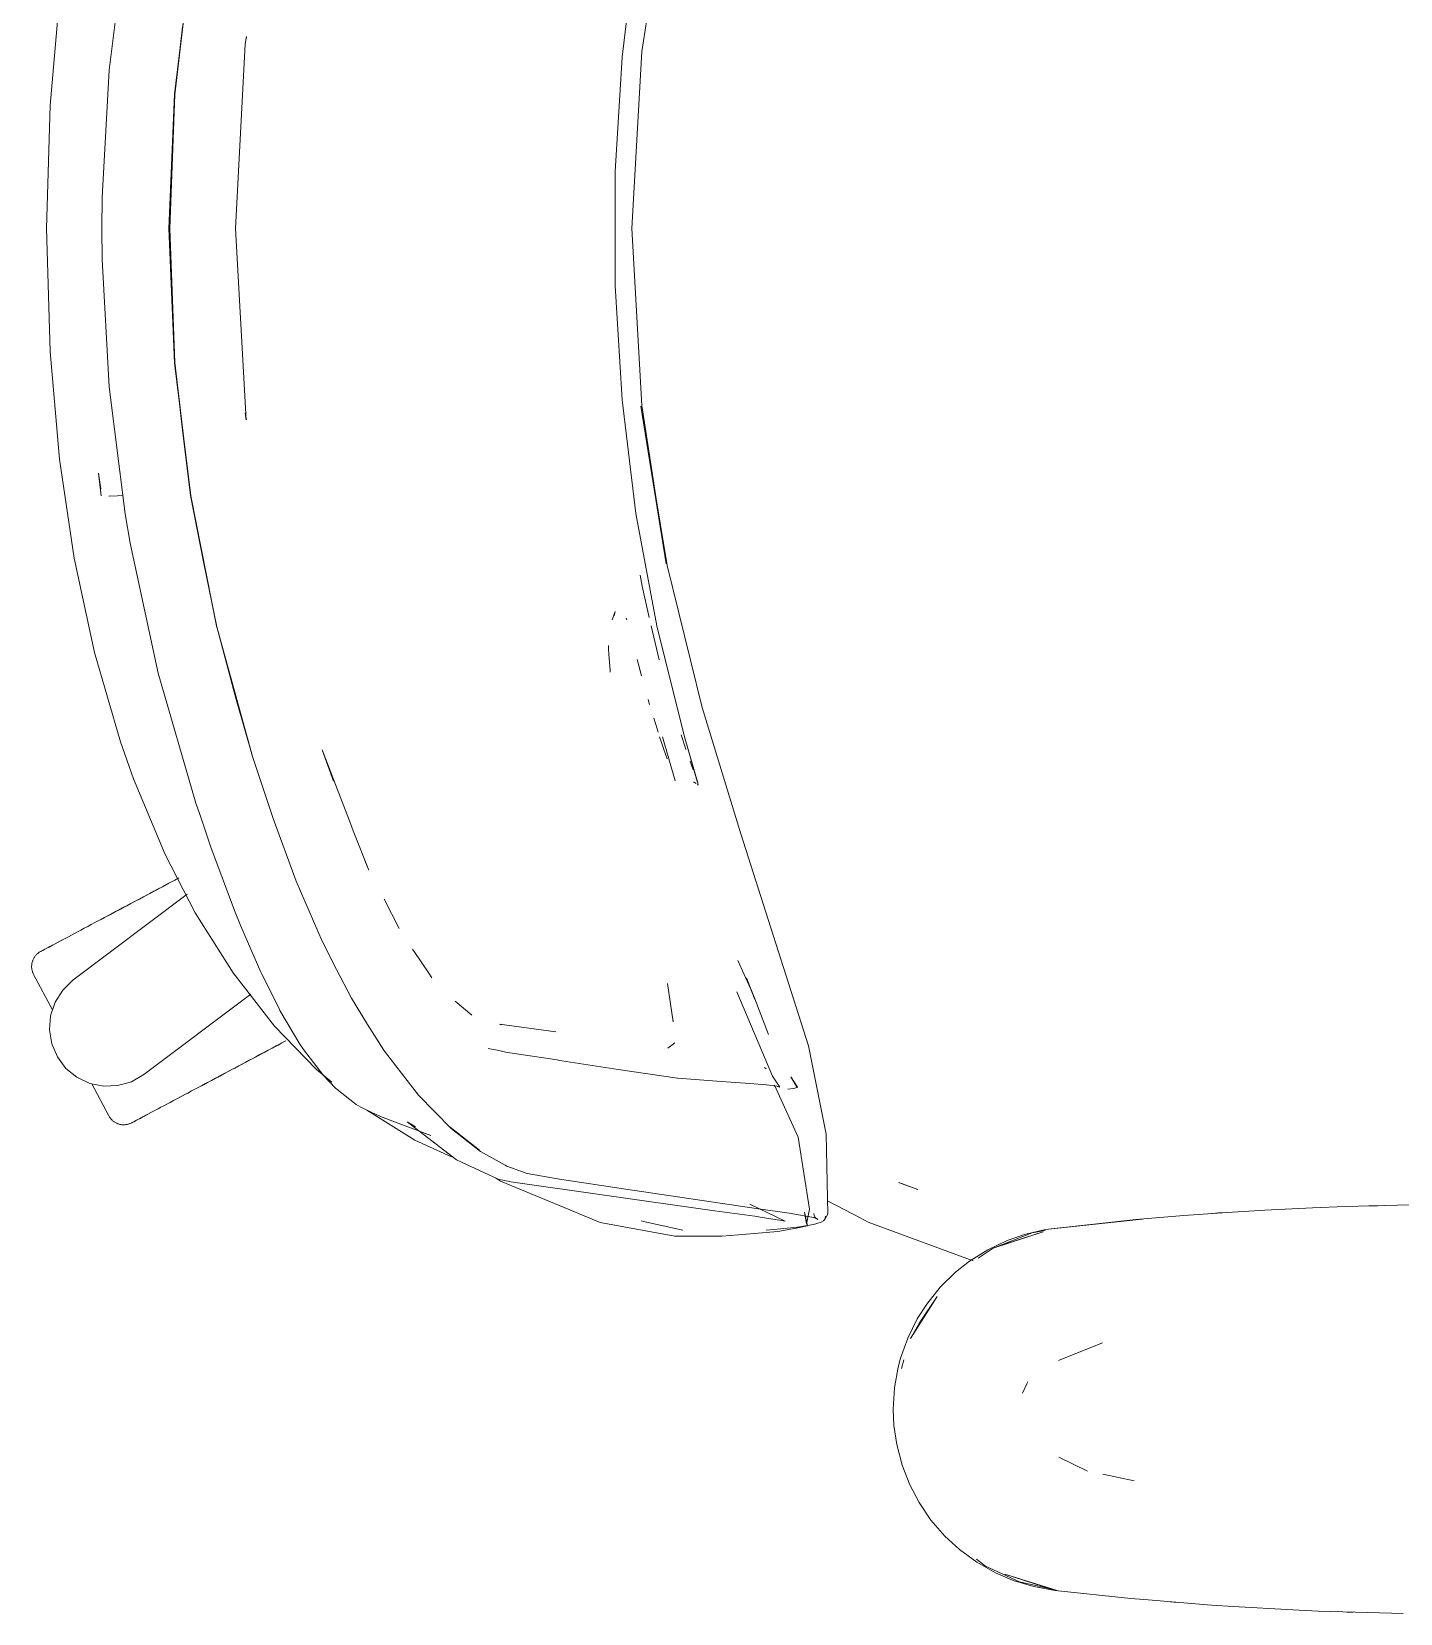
# Model space of a CAD drawing. Header units: millimetres. Extents: x 155927 to 326028, y -36033 to 97293.
# Drawn here: x 160853.5 to 161178, y 10108.4 to 10483.5 of the extents above; entities that cross this region are included whole.
import ezdxf

# ---------------------------------------------------------------- set-up
doc = ezdxf.new("R2010")
doc.units = ezdxf.units.MM
doc.header["$MEASUREMENT"] = 0
doc.layers.add('G-IMPT', color=8, linetype='CONTINUOUS', lineweight=9)
doc.layers.add('I-FURN', color=8, linetype='CONTINUOUS', lineweight=9)

msp = doc.modelspace()

# ---------------------------------------------------------------- linework, layer by layer
at = {"layer": 'G-IMPT'}
for p, q in [((161004.2, 10516.69), (160998.21, 10478.77)), ((160871.89, 10474.3), (160875.71, 10504.47)), ((160996.81, 10504.33), (160993.51, 10477.42)), ((160887.42, 10468.6), (160891.25, 10500.19)), ((160887.46, 10468.56), (160891.24, 10500.11)), ((160860.16, 10491.5), (160857.9, 10465.93)), ((160887.46, 10468.56), (160889.3, 10484.64)), ((160901.86, 10436.78), (160904.18, 10480.51)), ((160901.91, 10436.78), (160904.18, 10480.51)), ((160904.18, 10480.51), (160904.45, 10482.29)), ((160904.18, 10480.51), (160904.42, 10481.82)), ((160904.46, 10482.06), (160904.42, 10481.82)), ((160998.21, 10478.77), (160995.85, 10436.78)), ((160991.86, 10450.34), (160993.51, 10477.42)), ((160870.28, 10444.1), (160871.89, 10474.3)), ((160887.42, 10468.6), (160886.09, 10436.78)), ((160887.46, 10468.56), (160886.32, 10436.78)), ((160886.78, 10453.67), (160887.46, 10468.56)), ((160857.9, 10465.93), (160857.05, 10436.78)), ((160886.78, 10453.67), (160886.32, 10436.78)), ((160991.86, 10450.34), (160991.86, 10423.22)), ((160870.28, 10444.1), (160870.18, 10436.78)), ((160857.05, 10436.78), (160857.9, 10407.64)), ((160870.28, 10429.47), (160870.18, 10436.78)), ((160886.09, 10436.78), (160887.42, 10404.97)), ((160887.46, 10405.01), (160886.32, 10436.78)), ((160886.78, 10419.9), (160886.32, 10436.78)), ((160901.91, 10436.78), (160904.41, 10391.44)), ((160998.21, 10394.8), (160995.85, 10436.78)), ((160870.28, 10429.47), (160871.89, 10399.27)), ((160991.86, 10423.22), (160993.51, 10396.15)), ((160887.46, 10405.01), (160886.78, 10419.9)), ((160857.9, 10407.64), (160860.16, 10382.07)), ((160887.42, 10404.97), (160891.25, 10373.38)), ((160889.3, 10388.93), (160887.46, 10405.01)), ((160887.46, 10405.01), (160891.24, 10373.45)), ((160871.89, 10399.27), (160875.71, 10369.1)), ((160904.41, 10391.44), (160904.18, 10393.06)), ((160904.18, 10393.06), (160904.42, 10391.75)), ((160996.81, 10369.23), (160993.51, 10396.15)), ((161004.2, 10356.88), (160997.95, 10394.62)), ((160997.95, 10394.62), (161003.94, 10357.26)), ((160998.21, 10394.8), (161003.94, 10357.26)), ((160889.3, 10388.93), (160891.24, 10373.45)), ((160904.46, 10391.51), (160904.42, 10391.75)), ((160860.16, 10382.07), (160863.65, 10358.65)), ((160870.06, 10373.37), (160869.41, 10378.78)), ((160869.98, 10375.02), (160869.41, 10378.78)), ((160871.82, 10373.34), (160873.91, 10373.41)), ((160871.82, 10373.34), (160871.93, 10373.34)), ((160875.16, 10373.46), (160873.91, 10373.41)), ((160891.24, 10373.45), (160894.34, 10357.35)), ((160891.24, 10373.45), (160897.46, 10342.21)), ((160897.46, 10342.21), (160891.25, 10373.38)), ((160875.71, 10369.1), (160876.89, 10362.18)), ((161001.74, 10342.57), (160996.81, 10369.23)), ((160876.89, 10362.18), (160883.56, 10331.39)), ((160868.46, 10336.29), (160863.65, 10358.65)), ((160897.42, 10342.33), (160894.34, 10357.35)), ((161012.52, 10323.2), (161004.2, 10356.88)), ((160997.79, 10354.61), (160998.26, 10351.98)), ((160998.26, 10351.98), (160999.97, 10344.56)), ((160991.85, 10345.97), (160991.17, 10344.02)), ((160991.85, 10345.97), (160991.64, 10344.92)), ((160994.52, 10344.37), (160994.66, 10343.96)), ((160902.07, 10325.08), (160897.42, 10342.33)), ((160897.42, 10342.33), (160905.84, 10311.92)), ((160897.42, 10342.33), (160905.8, 10311.83)), ((161000.42, 10342.58), (161001.97, 10335.83)), ((161001.74, 10342.57), (161008.29, 10316.25)), ((160874.64, 10315.05), (160868.46, 10336.29)), ((160990.32, 10337.88), (160990.32, 10337.18)), ((160990.42, 10335.81), (160990.32, 10337.18)), ((160990.42, 10335.81), (160990.7, 10332.1)), ((160998.12, 10330.75), (160997.12, 10334.61)), ((161001.97, 10335.83), (161002.31, 10334.55)), ((160892.5, 10300.56), (160883.56, 10331.39)), ((160990.7, 10332.1), (160990.73, 10331.62)), ((160998.12, 10330.75), (160997.73, 10332.28)), ((160902.07, 10325.08), (160905.84, 10311.92)), ((161000.03, 10323.96), (160999.7, 10325.08)), ((161012.52, 10323.2), (161021.7, 10293.22)), ((161001.81, 10318.17), (161001.02, 10320.66)), ((161002.05, 10317.39), (161001.81, 10318.17)), ((160877.71, 10306.31), (160874.64, 10315.05)), ((161003.2, 10313.95), (161002.43, 10316.25)), ((161003.09, 10316.25), (161006.13, 10305.82)), ((161003.2, 10313.95), (161003.46, 10313.23)), ((161007.66, 10316.25), (161007.51, 10316.71)), ((161007.66, 10316.25), (161008.39, 10314.02)), ((161008.29, 10316.25), (161011.56, 10305.03)), ((161008.29, 10316.25), (161011.35, 10305.72)), ((161008.29, 10316.25), (161011.4, 10305.43)), ((161008.68, 10313.22), (161008.39, 10314.02)), ((160910.81, 10296.91), (160905.8, 10311.83)), ((160922.4, 10313.17), (160925.12, 10305.74)), ((160922.4, 10313.17), (160929.11, 10295.72)), ((161004.22, 10311.07), (161003.46, 10313.23)), ((161009.67, 10310.47), (161010.01, 10309.5)), ((160877.71, 10306.31), (160885.23, 10288.34)), ((161010.01, 10309.5), (161010.41, 10308.43)), ((161010.47, 10305.56), (161011.08, 10305.18)), ((161010.47, 10305.56), (161010.68, 10305.42)), ((161011.35, 10305.72), (161011.4, 10305.43)), ((161011.56, 10305.03), (161011.42, 10304.78)), ((160892.5, 10300.56), (160893.7, 10296.96)), ((160896.04, 10290.13), (160893.7, 10296.96)), ((160910.81, 10296.91), (160916.27, 10282.03)), ((160929.11, 10295.72), (160929.78, 10293.99)), ((160929.78, 10293.99), (160933.5, 10284.67)), ((161021.7, 10293.22), (161037.69, 10242.98)), ((160885.23, 10288.34), (160892.32, 10274.56)), ((160896.04, 10290.13), (160901.64, 10275.06)), ((160933.5, 10284.67), (160932.5, 10286.91)), ((160916.27, 10282.03), (160922.44, 10267.81)), ((160940.67, 10270.83), (160937.13, 10277.8)), ((160892.32, 10274.56), (160901.29, 10260.27)), ((160903.12, 10271.38), (160901.64, 10275.06)), ((160907.89, 10260.42), (160903.12, 10271.38)), ((160925.83, 10261.08), (160922.44, 10267.81)), ((160944.2, 10265.36), (160943.81, 10265.93)), ((160947.7, 10260.22), (160944.2, 10265.36)), ((161023.99, 10256.55), (161020.94, 10263.26)), ((160901.29, 10260.27), (160911.1, 10247.67)), ((160907.89, 10260.42), (160908.11, 10259.98)), ((160912.11, 10251.97), (160908.11, 10259.98)), ((160925.83, 10261.08), (160929.4, 10254.29)), ((160947.7, 10260.22), (160948.45, 10259.12)), ((161005.66, 10248.64), (161004.26, 10257.8)), ((161025.02, 10253.96), (161022.99, 10259.08)), ((161025.01, 10254.17), (161022.99, 10259.07)), ((161022.99, 10259.07), (161025.02, 10253.96)), ((160933.17, 10248.06), (160929.4, 10254.29)), ((161029.15, 10235.83), (161020.71, 10255.8)), ((161025.01, 10254.17), (161028.26, 10245.7)), ((160912.11, 10251.97), (160912.42, 10251.37)), ((160912.42, 10251.37), (160917.15, 10243.37)), ((160953.97, 10253.59), (160957.88, 10250.25)), ((160921.06, 10237.37), (160911.1, 10247.67)), ((160933.17, 10248.06), (160937.05, 10241.96)), ((160977.82, 10246.31), (160964.47, 10248.09)), ((160964.47, 10248.09), (160964.94, 10247.95)), ((161005.66, 10248.64), (161005.61, 10248.99)), ((160918.01, 10242.08), (160917.15, 10243.37)), ((161006.01, 10243.69), (161004.37, 10242.41)), ((161041.88, 10222.03), (161037.69, 10242.98)), ((160922.73, 10235.95), (160918.01, 10242.08)), ((160937.05, 10241.96), (160937.22, 10241.71)), ((160945.24, 10231.27), (160937.22, 10241.71)), ((160961.78, 10242.39), (160963.95, 10241.93)), ((160963.95, 10241.93), (160965.93, 10241.51)), ((160966.4, 10241.43), (160965.93, 10241.51)), ((160978.12, 10239.63), (160966.4, 10241.43)), ((160978.12, 10239.63), (160978.73, 10239.54)), ((160979.24, 10239.46), (160978.73, 10239.54)), ((160992.6, 10237.34), (160979.24, 10239.46)), ((160921.06, 10237.37), (160924.73, 10234.37)), ((160925.62, 10232.93), (160922.73, 10235.95)), ((160992.6, 10237.34), (161006.67, 10235.31)), ((161006.75, 10235.3), (161006.67, 10235.31)), ((161006.75, 10235.3), (161014.99, 10234.68)), ((161027.7, 10237.55), (161027.26, 10237.82)), ((161030.91, 10233.16), (161029.15, 10235.83)), ((161035.11, 10233.15), (161033.52, 10235.62)), ((161033.52, 10235.62), (161035.05, 10233.13)), ((161035.05, 10233.13), (161033.56, 10235.6)), ((160930.49, 10229.07), (160925.62, 10232.93)), ((160945.24, 10231.27), (160952.98, 10223.37)), ((161014.99, 10234.68), (161015.98, 10234.61)), ((161015.98, 10234.61), (161023.84, 10234.05)), ((161023.84, 10234.05), (161027.71, 10233.75)), ((161027.79, 10233.75), (161027.71, 10233.75)), ((161027.79, 10233.75), (161030.18, 10233.45)), ((161035.25, 10221.33), (161029.64, 10233.68)), ((161030.19, 10233.45), (161030.18, 10233.45)), ((161030.19, 10233.45), (161030.91, 10233.16)), ((161032.83, 10232.69), (161034.18, 10232.86)), ((161034.18, 10232.86), (161035.05, 10233.13)), ((161035.11, 10233.15), (161035.05, 10233.13)), ((160930.49, 10229.07), (160931.62, 10228.45)), ((160931.62, 10228.45), (160934.06, 10227.28)), ((160944.43, 10220.64), (160932.98, 10227.76)), ((160934.06, 10227.28), (160936.29, 10226.2)), ((160948.2, 10221.69), (160936.29, 10226.2)), ((160942.54, 10224.93), (160944.57, 10223.77)), ((160942.54, 10224.93), (160954.24, 10215.99)), ((160952.77, 10223.67), (160959.72, 10218.28)), ((160952.77, 10223.67), (160956.34, 10220.87)), ((160953.06, 10216.66), (160944.43, 10220.64)), ((160959.94, 10217.95), (160952.98, 10223.37)), ((160959.72, 10218.28), (160956.34, 10220.87)), ((161035.25, 10221.33), (161037.97, 10204.28)), ((161041.88, 10222.03), (161042.27, 10203.04)), ((160959.94, 10217.95), (160965.78, 10214.66)), ((160960.77, 10212.95), (160954.24, 10215.99)), ((160960.77, 10212.95), (160964.13, 10211.38)), ((160965.78, 10214.66), (160966.2, 10214.45)), ((160970.99, 10212.7), (160966.2, 10214.45)), ((160970.99, 10212.7), (160978.66, 10211.4)), ((160963.52, 10211.66), (160964.69, 10210.89)), ((160967.12, 10210.73), (160964.13, 10211.38)), ((160964.69, 10210.89), (160981.14, 10204.1)), ((161014.34, 10204.06), (160967.12, 10210.73)), ((160994.43, 10209), (160978.66, 10211.4)), ((161025.3, 10204.45), (160994.43, 10209)), ((161059.14, 10210.57), (161063.61, 10208.93)), ((161059.14, 10210.57), (161059.73, 10210.31)), ((161063.61, 10208.93), (161059.73, 10210.31)), ((161032.19, 10201.43), (161023.78, 10205.42)), ((161042.2, 10206.23), (161050.11, 10202.09)), ((161157.18, 10204.6), (161165.06, 10204.9)), ((161177.37, 10205.19), (161165.06, 10204.9)), ((161168.93, 10204.98), (161170.59, 10205.05)), ((161170.59, 10205.05), (161172.67, 10205.05)), ((161177.37, 10205.19), (161182.84, 10205.26)), ((160981.14, 10204.1), (160984.5, 10202.71)), ((160988.36, 10201.11), (160984.5, 10202.71)), ((160998.62, 10201.33), (160998.04, 10201.48)), ((161007.92, 10199.28), (160998.62, 10201.33)), ((161014.34, 10204.06), (161025, 10202.62)), ((161026.3, 10202.4), (161025, 10202.62)), ((161033.15, 10203.34), (161025.3, 10204.45)), ((161026.3, 10202.4), (161031.32, 10201.57)), ((161032.19, 10201.43), (161031.32, 10201.57)), ((161039.42, 10202.23), (161033.15, 10203.34)), ((161036.8, 10203.57), (161037.28, 10200.7)), ((161036.8, 10203.57), (161037.52, 10200.29)), ((161037.28, 10200.7), (161037.97, 10204.28)), ((161038.8, 10202.4), (161039.42, 10202.23)), ((161038.8, 10202.4), (161039.9, 10201.84)), ((161040.75, 10201.19), (161038.89, 10200.64)), ((161039, 10203.27), (161039.08, 10202.77)), ((161039.4, 10202.23), (161039.08, 10202.77)), ((161039.4, 10202.23), (161039.9, 10201.84)), ((161040.75, 10201.19), (161041.29, 10201.51)), ((161041.29, 10201.51), (161041.66, 10202)), ((161042.27, 10203.04), (161041.66, 10202)), ((161041.79, 10202.63), (161041.66, 10202)), ((161041.66, 10202), (161041.69, 10202.08)), ((161041.79, 10202.63), (161041.69, 10202.08)), ((161050.11, 10202.09), (161051.87, 10201.16)), ((161057.84, 10198.97), (161051.87, 10201.16)), ((161093.88, 10199.43), (161116.84, 10201.89)), ((161093.88, 10199.43), (161115.32, 10201.79)), ((161116.84, 10201.89), (161096.7, 10199.77)), ((161115.32, 10201.79), (161126.72, 10202.77)), ((161137, 10203.5), (161126.72, 10202.77)), ((161134.96, 10203.36), (161133.54, 10203.23)), ((161134.96, 10203.36), (161136.87, 10203.45)), ((161137, 10203.5), (161145.88, 10204.06)), ((161157.18, 10204.6), (161145.88, 10204.06)), ((161006.06, 10197.87), (160988.36, 10201.11)), ((161006.06, 10197.87), (161013.03, 10197.85)), ((161013.03, 10197.85), (161017.2, 10197.85)), ((161021.15, 10198.19), (161017.2, 10197.85)), ((161030.48, 10198.99), (161021.15, 10198.19)), ((161030.31, 10199.51), (161027.72, 10199.3)), ((161035, 10200.03), (161030.31, 10199.51)), ((161030.48, 10198.99), (161030.95, 10199.03)), ((161030.95, 10199.03), (161035.2, 10199.85)), ((161035.61, 10200.1), (161035, 10200.03)), ((161035.2, 10199.85), (161037.52, 10200.29)), ((161035.61, 10200.1), (161038.89, 10200.64)), ((161076.78, 10192.03), (161057.84, 10198.97)), ((161081.53, 10195.03), (161093.39, 10198.85)), ((161090.75, 10198.64), (161081.53, 10195.03)), ((161084.24, 10195.94), (161093.39, 10198.85)), ((161084.79, 10196.83), (161088.92, 10198.28)), ((161093.88, 10199.43), (161088.92, 10198.28)), ((161093.81, 10199.22), (161090.75, 10198.64)), ((161093.88, 10199.43), (161096.7, 10199.77)), ((161080.21, 10194.64), (161075.88, 10191.91)), ((161081.53, 10195.03), (161077.95, 10192.61)), ((161080.21, 10194.64), (161084.79, 10196.83)), ((161081.53, 10195.03), (161084.24, 10195.94)), ((161072.58, 10189.29), (161075.88, 10191.91)), ((161068.97, 10185.74), (161072.58, 10189.29)), ((161061.92, 10173.61), (161068.24, 10183.56)), ((161064.08, 10177.29), (161068.24, 10183.56)), ((161068.97, 10185.74), (161065.78, 10181.76)), ((161063.51, 10178.22), (161065.78, 10181.76)), ((161061.27, 10173.71), (161063.51, 10178.22)), ((161061.92, 10173.61), (161064.08, 10177.29)), ((161061.27, 10173.71), (161059.56, 10168.93)), ((161107.4, 10172.54), (161096.98, 10168.39)), ((161059, 10166.81), (161059.56, 10168.93)), ((161060.36, 10168.5), (161059.74, 10166.47)), ((161058.12, 10161.86), (161059, 10166.81)), ((161057.82, 10156.82), (161058.12, 10161.86)), ((161088.44, 10160.64), (161089.45, 10162.87)), ((161089.45, 10162.87), (161089.75, 10163.32)), ((161057.82, 10156.82), (161057.99, 10152.97)), ((161058.64, 10148.46), (161057.99, 10152.97)), ((161058.64, 10148.46), (161059.9, 10143.59)), ((161097.07, 10145.44), (161103.85, 10142.17)), ((161061.74, 10138.88), (161059.9, 10143.59)), ((161114.9, 10139.83), (161107.47, 10141.41)), ((161063.93, 10134.71), (161061.74, 10138.88)), ((161063.93, 10134.71), (161066.76, 10130.55)), ((161066.76, 10130.55), (161070.08, 10126.71)), ((161073.52, 10123.54), (161070.08, 10126.71)), ((161073.52, 10123.54), (161077.6, 10120.55)), ((161077.56, 10121.24), (161079.67, 10119.65)), ((161082.04, 10118.04), (161077.6, 10120.55)), ((161087.73, 10115.91), (161079.67, 10119.65)), ((161082.04, 10118.04), (161086.28, 10116.23)), ((161096.7, 10113.87), (161084.24, 10117.7)), ((161084.24, 10117.7), (161093.39, 10114.78)), ((161086.28, 10116.23), (161091.14, 10114.76)), ((161087.73, 10115.91), (161096.14, 10113.99)), ((161096.19, 10113.87), (161091.14, 10114.76)), ((161096.7, 10113.87), (161093.39, 10114.78)), ((161114.11, 10111.96), (161096.19, 10113.87)), ((161118.24, 10111.61), (161114.11, 10111.96)), ((161133.3, 10110.37), (161118.24, 10111.61)), ((161125.12, 10111.02), (161123.44, 10111.19)), ((161133.3, 10110.37), (161138.39, 10110.04)), ((161138.39, 10110.04), (161152.53, 10109.23)), ((161158.55, 10108.98), (161152.53, 10109.23)), ((161158.55, 10108.98), (161170.31, 10108.59)), ((161163.44, 10108.84), (161165.37, 10108.73)), ((161165.37, 10108.73), (161166.87, 10108.71)), ((161178.73, 10108.42), (161170.31, 10108.59))]:
    msp.add_line(p, q, dxfattribs=at)
at = {"layer": 'I-FURN'}
for p, q in [((160883.09, 10279.93), (160882.09, 10279.4)), ((160882.55, 10279.64), (160883.56, 10280.18)), ((160884.09, 10280.46), (160883.09, 10279.93)), ((160883.56, 10280.18), (160884.55, 10280.71)), ((160885.09, 10280.99), (160884.09, 10280.46)), ((160884.55, 10280.71), (160885.54, 10281.23)), ((160886.08, 10281.52), (160885.09, 10280.99)), ((160885.54, 10281.23), (160886.53, 10281.76)), ((160887.05, 10282.04), (160886.08, 10281.52)), ((160886.53, 10281.76), (160887.5, 10282.27)), ((160888.02, 10282.55), (160887.05, 10282.04)), ((160887.5, 10282.27), (160888.46, 10282.79)), ((160863.33, 10258.53), (160890.39, 10278.93)), ((160876.09, 10276.21), (160875.1, 10275.68)), ((160875.56, 10275.92), (160876.54, 10276.45)), ((160877.08, 10276.73), (160876.09, 10276.21)), ((160876.54, 10276.45), (160877.54, 10276.98)), ((160878.08, 10277.26), (160877.08, 10276.73)), ((160877.54, 10276.98), (160878.54, 10277.51)), ((160879.08, 10277.8), (160878.08, 10277.26)), ((160878.54, 10277.51), (160879.54, 10278.04)), ((160880.08, 10278.33), (160879.08, 10277.8)), ((160879.54, 10278.04), (160880.54, 10278.58)), ((160881.09, 10278.86), (160880.08, 10278.33)), ((160880.54, 10278.58), (160881.55, 10279.11)), ((160882.09, 10279.4), (160881.09, 10278.86)), ((160881.55, 10279.11), (160882.55, 10279.64)), ((160869.45, 10272.68), (160868.56, 10272.2)), ((160870.35, 10273.16), (160869.45, 10272.68)), ((160869.86, 10272.9), (160870.78, 10273.38)), ((160871.28, 10273.65), (160870.35, 10273.16)), ((160870.78, 10273.38), (160871.71, 10273.88)), ((160872.21, 10274.15), (160871.28, 10273.65)), ((160871.71, 10273.88), (160872.65, 10274.38)), ((160873.17, 10274.65), (160872.21, 10274.15)), ((160872.65, 10274.38), (160873.61, 10274.89)), ((160874.13, 10275.16), (160873.17, 10274.65)), ((160873.61, 10274.89), (160874.58, 10275.4)), ((160875.1, 10275.68), (160874.13, 10275.16)), ((160874.58, 10275.4), (160875.56, 10275.92)), ((160862.28, 10268.86), (160861.62, 10268.51)), ((160862.97, 10269.23), (160862.28, 10268.86)), ((160863.7, 10269.62), (160862.97, 10269.23)), ((160864.45, 10270.02), (160863.7, 10269.62)), ((160865.22, 10270.43), (160864.45, 10270.02)), ((160866.02, 10270.85), (160865.22, 10270.43)), ((160866.85, 10271.29), (160866.02, 10270.85)), ((160867.69, 10271.74), (160866.85, 10271.29)), ((160868.56, 10272.2), (160867.69, 10271.74)), ((160854.98, 10264.88), (160855.1, 10264.98)), ((160855.1, 10264.98), (160855.23, 10265.08)), ((160855.23, 10265.08), (160855.36, 10265.17)), ((160855.36, 10265.17), (160855.5, 10265.25)), ((160855.5, 10265.25), (160855.64, 10265.33)), ((160855.64, 10265.33), (160855.68, 10265.35)), ((160855.73, 10265.38), (160855.68, 10265.36)), ((160855.68, 10265.35), (160855.7, 10265.36)), ((160855.68, 10265.36), (160855.68, 10265.35)), ((160855.7, 10265.36), (160855.76, 10265.4)), ((160855.81, 10265.42), (160855.73, 10265.38)), ((160855.76, 10265.4), (160855.86, 10265.45)), ((160855.93, 10265.49), (160855.81, 10265.42)), ((160855.86, 10265.45), (160856, 10265.52)), ((160856.09, 10265.57), (160855.93, 10265.49)), ((160856, 10265.52), (160856.18, 10265.62)), ((160856.29, 10265.68), (160856.09, 10265.57)), ((160856.18, 10265.62), (160856.4, 10265.74)), ((160856.53, 10265.81), (160856.29, 10265.68)), ((160856.4, 10265.74), (160856.66, 10265.87)), ((160856.81, 10265.96), (160856.53, 10265.81)), ((160856.66, 10265.87), (160856.95, 10266.03)), ((160857.13, 10266.13), (160856.81, 10265.96)), ((160856.95, 10266.03), (160857.29, 10266.21)), ((160857.49, 10266.32), (160857.13, 10266.13)), ((160857.29, 10266.21), (160857.66, 10266.41)), ((160857.88, 10266.52), (160857.49, 10266.32)), ((160857.66, 10266.41), (160858.07, 10266.63)), ((160858.31, 10266.75), (160857.88, 10266.52)), ((160858.07, 10266.63), (160858.52, 10266.86)), ((160858.77, 10267), (160858.31, 10266.75)), ((160858.52, 10266.86), (160859, 10267.12)), ((160859.28, 10267.27), (160858.77, 10267)), ((160859, 10267.12), (160859.52, 10267.4)), ((160859.81, 10267.55), (160859.28, 10267.27)), ((160859.52, 10267.4), (160860.07, 10267.69)), ((160860.38, 10267.85), (160859.81, 10267.55)), ((160860.07, 10267.69), (160860.65, 10268)), ((160860.98, 10268.17), (160860.38, 10267.85)), ((160861.62, 10268.51), (160860.98, 10268.17)), ((160853.54, 10261.92), (160853.55, 10262.08)), ((160853.54, 10261.76), (160853.54, 10261.92)), ((160853.54, 10261.6), (160853.54, 10261.76)), ((160853.56, 10261.44), (160853.54, 10261.6)), ((160853.55, 10262.08), (160853.56, 10262.24)), ((160853.56, 10262.24), (160853.59, 10262.4)), ((160853.57, 10261.28), (160853.56, 10261.44)), ((160853.6, 10261.12), (160853.57, 10261.28)), ((160853.59, 10262.4), (160853.61, 10262.56)), ((160853.61, 10262.56), (160853.65, 10262.72)), ((160853.65, 10262.72), (160853.69, 10262.88)), ((160853.69, 10262.88), (160853.73, 10263.03)), ((160853.73, 10263.03), (160853.79, 10263.18)), ((160853.79, 10263.18), (160853.84, 10263.33)), ((160853.84, 10263.33), (160853.91, 10263.48)), ((160853.91, 10263.48), (160853.98, 10263.63)), ((160853.98, 10263.63), (160854.06, 10263.77)), ((160854.06, 10263.77), (160854.14, 10263.91)), ((160854.14, 10263.91), (160854.22, 10264.04)), ((160854.22, 10264.04), (160854.32, 10264.17)), ((160854.32, 10264.17), (160854.41, 10264.3)), ((160854.41, 10264.3), (160854.52, 10264.43)), ((160854.52, 10264.43), (160854.63, 10264.55)), ((160854.63, 10264.55), (160854.74, 10264.66)), ((160854.74, 10264.66), (160854.85, 10264.77)), ((160854.85, 10264.77), (160854.98, 10264.88)), ((160853.63, 10260.96), (160853.6, 10261.12)), ((160853.66, 10260.8), (160853.63, 10260.96)), ((160853.71, 10260.65), (160853.66, 10260.8)), ((160853.76, 10260.49), (160853.71, 10260.65)), ((160853.81, 10260.34), (160853.76, 10260.49)), ((160853.87, 10260.19), (160853.81, 10260.34)), ((160853.94, 10260.05), (160853.87, 10260.19)), ((160854.01, 10259.9), (160853.94, 10260.05)), ((160854.01, 10259.9), (160858.48, 10251.49)), ((160860.9, 10256.19), (160863.33, 10258.53)), ((160859.1, 10253.34), (160860.9, 10256.19)), ((160905.48, 10255.26), (160880.17, 10236.18)), ((160857.77, 10246.78), (160858.03, 10250.14)), ((160858.03, 10250.14), (160859.1, 10253.34)), ((160858.31, 10243.45), (160857.77, 10246.78)), ((160859.64, 10240.35), (160858.31, 10243.45)), ((160910.58, 10242.45), (160909.62, 10241.94)), ((160910.06, 10242.17), (160911.01, 10242.68)), ((160911.52, 10242.95), (160910.58, 10242.45)), ((160911.01, 10242.68), (160911.95, 10243.18)), ((160912.45, 10243.44), (160911.52, 10242.95)), ((160911.95, 10243.18), (160912.87, 10243.67)), ((160913.36, 10243.93), (160912.45, 10243.44)), ((160912.87, 10243.67), (160913.78, 10244.15)), ((160861.67, 10237.65), (160859.64, 10240.35)), ((160903.69, 10238.78), (160902.68, 10238.25)), ((160903.15, 10238.49), (160904.15, 10239.03)), ((160904.69, 10239.32), (160903.69, 10238.78)), ((160904.15, 10239.03), (160905.15, 10239.56)), ((160905.69, 10239.85), (160904.69, 10239.32)), ((160905.15, 10239.56), (160906.15, 10240.09)), ((160906.68, 10240.38), (160905.69, 10239.85)), ((160906.15, 10240.09), (160907.14, 10240.62)), ((160907.67, 10240.9), (160906.68, 10240.38)), ((160907.14, 10240.62), (160908.12, 10241.14)), ((160908.65, 10241.42), (160907.67, 10240.9)), ((160908.12, 10241.14), (160909.1, 10241.66)), ((160909.62, 10241.94), (160908.65, 10241.42)), ((160909.1, 10241.66), (160910.06, 10242.17)), ((160864.28, 10235.52), (160861.67, 10237.65)), ((160867.33, 10234.08), (160864.28, 10235.52)), ((160880.17, 10236.18), (160877.25, 10234.49)), ((160896.7, 10235.07), (160895.73, 10234.55)), ((160896.17, 10234.79), (160897.15, 10235.31)), ((160897.68, 10235.59), (160896.7, 10235.07)), ((160897.15, 10235.31), (160898.14, 10235.83)), ((160898.67, 10236.12), (160897.68, 10235.59)), ((160898.14, 10235.83), (160899.13, 10236.36)), ((160899.67, 10236.65), (160898.67, 10236.12)), ((160899.13, 10236.36), (160900.13, 10236.89)), ((160900.67, 10237.18), (160899.67, 10236.65)), ((160900.13, 10236.89), (160901.13, 10237.43)), ((160901.68, 10237.71), (160900.67, 10237.18)), ((160901.13, 10237.43), (160902.14, 10237.96)), ((160902.68, 10238.25), (160901.68, 10237.71)), ((160902.14, 10237.96), (160903.15, 10238.49)), ((160870.64, 10233.41), (160867.33, 10234.08)), ((160867.79, 10233.99), (160871.82, 10226.4)), ((160874.01, 10233.55), (160870.64, 10233.41)), ((160877.25, 10234.49), (160874.01, 10233.55)), ((160888.83, 10230.88), (160889.69, 10231.34)), ((160890.16, 10231.59), (160889.29, 10231.13)), ((160889.69, 10231.34), (160890.56, 10231.8)), ((160891.04, 10232.06), (160890.16, 10231.59)), ((160890.56, 10231.8), (160891.46, 10232.28)), ((160891.95, 10232.54), (160891.04, 10232.06)), ((160891.46, 10232.28), (160892.37, 10232.77)), ((160892.87, 10233.03), (160891.95, 10232.54)), ((160892.37, 10232.77), (160893.3, 10233.26)), ((160893.81, 10233.53), (160892.87, 10233.03)), ((160893.3, 10233.26), (160894.25, 10233.76)), ((160894.76, 10234.04), (160893.81, 10233.53)), ((160894.25, 10233.76), (160895.2, 10234.27)), ((160895.73, 10234.55), (160894.76, 10234.04)), ((160895.2, 10234.27), (160896.17, 10234.79)), ((160882.25, 10227.38), (160882.87, 10227.71)), ((160882.87, 10227.71), (160883.51, 10228.06)), ((160883.51, 10228.06), (160884.19, 10228.42)), ((160884.19, 10228.42), (160884.9, 10228.79)), ((160884.9, 10228.79), (160885.63, 10229.18)), ((160885.63, 10229.18), (160886.39, 10229.59)), ((160886.39, 10229.59), (160887.18, 10230.01)), ((160887.18, 10230.01), (160887.99, 10230.44)), ((160887.99, 10230.44), (160888.83, 10230.88)), ((160889.29, 10231.13), (160888.44, 10230.68)), ((160871.84, 10226.37), (160871.82, 10226.4)), ((160871.92, 10226.23), (160871.84, 10226.37)), ((160872.01, 10226.09), (160871.92, 10226.23)), ((160872.1, 10225.96), (160872.01, 10226.09)), ((160872.2, 10225.83), (160872.1, 10225.96)), ((160872.3, 10225.7), (160872.2, 10225.83)), ((160872.4, 10225.58), (160872.3, 10225.7)), ((160872.52, 10225.46), (160872.4, 10225.58)), ((160872.63, 10225.35), (160872.52, 10225.46)), ((160872.75, 10225.24), (160872.63, 10225.35)), ((160872.87, 10225.14), (160872.75, 10225.24)), ((160873, 10225.04), (160872.87, 10225.14)), ((160873.14, 10224.95), (160873, 10225.04)), ((160873.27, 10224.86), (160873.14, 10224.95)), ((160873.41, 10224.78), (160873.27, 10224.86)), ((160873.55, 10224.71), (160873.41, 10224.78)), ((160873.7, 10224.64), (160873.55, 10224.71)), ((160873.84, 10224.57), (160873.7, 10224.64)), ((160873.99, 10224.51), (160873.84, 10224.57)), ((160874.15, 10224.46), (160873.99, 10224.51)), ((160874.3, 10224.41), (160874.15, 10224.46)), ((160874.46, 10224.37), (160874.3, 10224.41)), ((160874.62, 10224.34), (160874.46, 10224.37)), ((160874.77, 10224.31), (160874.62, 10224.34)), ((160874.93, 10224.29), (160874.77, 10224.31)), ((160875.09, 10224.28), (160874.93, 10224.29)), ((160875.26, 10224.27), (160875.09, 10224.28)), ((160875.42, 10224.27), (160875.26, 10224.27)), ((160875.58, 10224.27), (160875.42, 10224.27)), ((160875.74, 10224.28), (160875.58, 10224.27)), ((160875.9, 10224.3), (160875.74, 10224.28)), ((160876.06, 10224.32), (160875.9, 10224.3)), ((160876.22, 10224.35), (160876.06, 10224.32)), ((160876.37, 10224.39), (160876.22, 10224.35)), ((160876.53, 10224.43), (160876.37, 10224.39)), ((160876.68, 10224.48), (160876.53, 10224.43)), ((160876.83, 10224.54), (160876.68, 10224.48)), ((160876.98, 10224.6), (160876.83, 10224.54)), ((160877.13, 10224.67), (160876.98, 10224.6)), ((160877.27, 10224.74), (160877.13, 10224.67)), ((160877.27, 10224.74), (160877.29, 10224.75)), ((160877.28, 10224.74), (160877.27, 10224.74)), ((160877.32, 10224.76), (160877.28, 10224.74)), ((160877.29, 10224.75), (160877.35, 10224.78)), ((160877.4, 10224.81), (160877.32, 10224.76)), ((160877.35, 10224.78), (160877.45, 10224.83)), ((160877.53, 10224.87), (160877.4, 10224.81)), ((160877.45, 10224.83), (160877.59, 10224.91)), ((160877.69, 10224.96), (160877.53, 10224.87)), ((160877.59, 10224.91), (160877.77, 10225)), ((160877.89, 10225.07), (160877.69, 10224.96)), ((160877.77, 10225), (160877.99, 10225.12)), ((160878.13, 10225.19), (160877.89, 10225.07)), ((160877.99, 10225.12), (160878.25, 10225.26)), ((160878.41, 10225.34), (160878.13, 10225.19)), ((160878.25, 10225.26), (160878.55, 10225.42)), ((160878.73, 10225.51), (160878.41, 10225.34)), ((160878.55, 10225.42), (160878.89, 10225.6)), ((160879.08, 10225.7), (160878.73, 10225.51)), ((160878.89, 10225.6), (160879.26, 10225.79)), ((160879.47, 10225.91), (160879.08, 10225.7)), ((160879.26, 10225.79), (160879.67, 10226.01)), ((160879.9, 10226.14), (160879.47, 10225.91)), ((160879.67, 10226.01), (160880.11, 10226.25)), ((160880.37, 10226.38), (160879.9, 10226.14)), ((160880.11, 10226.25), (160880.6, 10226.51)), ((160880.87, 10226.65), (160880.37, 10226.38)), ((160880.6, 10226.51), (160881.11, 10226.78)), ((160881.41, 10226.94), (160880.87, 10226.65)), ((160881.11, 10226.78), (160881.66, 10227.07)), ((160881.98, 10227.24), (160881.41, 10226.94)), ((160881.66, 10227.07), (160882.25, 10227.38))]:
    msp.add_line(p, q, dxfattribs=at)

doc.saveas('drawing.dxf')
